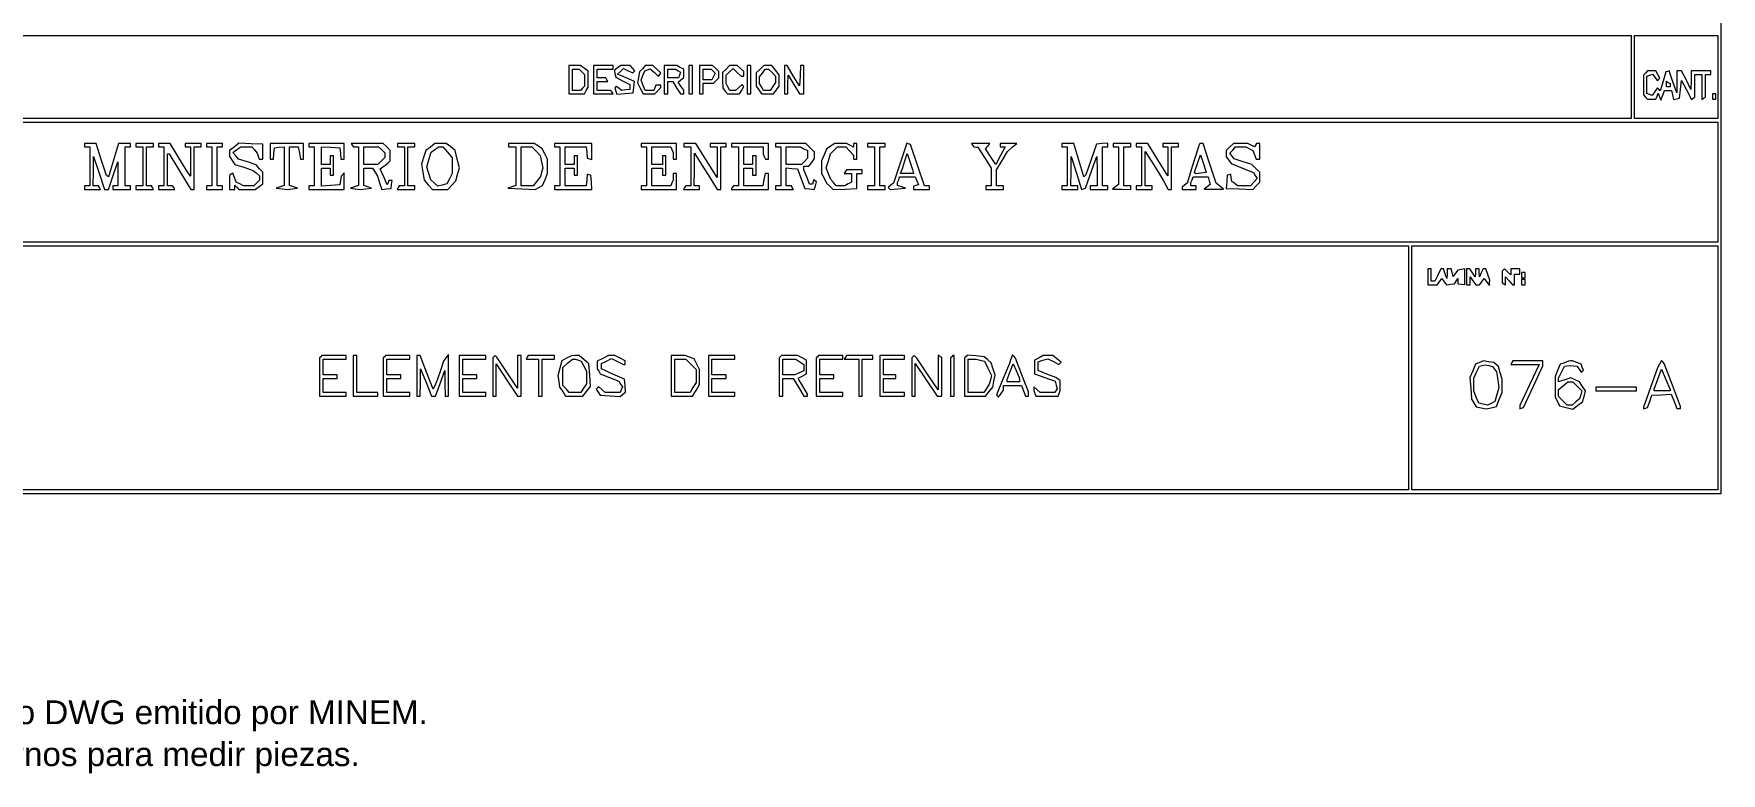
# Paper-space layout 'AN-21-DGE-076-A' of a CAD drawing. Header units: metres, sheet in millimetres. Extents: x 12 to 193, y 4 to 291.
# Drawn here: x 72.6 to 193.4, y 4.5 to 57.4 of the extents above; entities that cross this region are included whole.
import ezdxf

# ---------------------------------------------------------------- set-up
doc = ezdxf.new("R2010")
doc.units = ezdxf.units.M
doc.layers.add('DGE_CONTORNOS', color=7, linetype='Continuous', lineweight=0)
doc.layers.add('DGE_DATOS', color=7, linetype='Continuous', lineweight=0)
doc.styles.add('DGE_ARIAL', font='arial.ttf')

# ---------------------------------------------------------------- blocks, each defined once
blk = doc.blocks.new('LP_REF_DGE_MT_076_A')
at = {"layer": 'DGE_CONTORNOS'}
for points in [[(29.33, 147.32), (29.33, 24.51), (111.35, 24.51), (193.37, 24.51), (193.37, 147.32), (193.37, 270.12), (111.35, 270.12), (29.33, 270.12)], [(186.92, 54.29), (186.92, 51.32), (124.18, 51.32), (61.45, 51.32), (61.45, 54.29), (61.45, 57.27), (124.18, 57.27), (186.92, 57.27)], [(193.11, 54.29), (193.11, 51.32), (190.14, 51.32), (187.17, 51.32), (187.17, 54.29), (187.17, 57.27), (190.14, 57.27), (193.11, 57.27)], [(110.9, 54.1), (110.9, 53.09), (111.47, 53.09), (112.03, 53.09), (112.16, 53.34), (112.3, 53.58), (112.3, 54.15), (112.3, 54.72), (112.01, 54.92), (111.73, 55.12), (111.32, 55.12), (110.9, 55.12)], [(111.84, 54.66), (112.04, 54.47), (112.04, 54.06), (112.04, 53.65), (111.89, 53.5), (111.74, 53.34), (111.45, 53.34), (111.16, 53.34), (111.16, 54.1), (111.16, 54.86), (111.4, 54.86), (111.65, 54.86)], [(112.67, 54.1), (112.67, 53.09), (113.38, 53.09), (114.08, 53.09), (114, 53.22), (113.92, 53.34), (113.43, 53.34), (112.93, 53.34), (112.93, 53.66), (112.93, 53.98), (113.31, 53.98), (113.7, 53.98), (113.62, 54.1), (113.55, 54.23), (113.24, 54.23), (112.93, 54.23), (112.93, 54.55), (112.93, 54.86), (113.5, 54.86), (114.07, 54.86), (114.07, 54.99), (114.07, 55.12), (113.37, 55.12), (112.67, 55.12)], [(114.39, 54.95), (114.17, 54.78), (114.21, 54.54), (114.26, 54.29), (114.76, 54.03), (115.27, 53.77), (115.27, 53.59), (115.27, 53.41), (114.98, 53.37), (114.68, 53.33), (114.5, 53.48), (114.31, 53.63), (114.25, 53.57), (114.19, 53.51), (114.27, 53.29), (114.35, 53.08), (114.94, 53.12), (115.52, 53.16), (115.56, 53.57), (115.6, 53.98), (115, 54.24), (114.4, 54.49), (114.61, 54.7), (114.82, 54.91), (115.15, 54.75), (115.49, 54.6), (115.56, 54.67), (115.62, 54.73), (115.46, 54.92), (115.3, 55.12), (114.96, 55.12), (114.62, 55.12)], [(116.17, 54.89), (115.97, 54.66), (115.89, 54.27), (115.81, 53.89), (116.02, 53.49), (116.22, 53.09), (116.64, 53.09), (117.06, 53.09), (117.27, 53.32), (117.48, 53.55), (117.48, 53.64), (117.48, 53.72), (117.3, 53.72), (117.13, 53.72), (117.06, 53.53), (116.98, 53.34), (116.68, 53.34), (116.37, 53.34), (116.23, 53.7), (116.08, 54.06), (116.21, 54.4), (116.34, 54.74), (116.54, 54.82), (116.74, 54.89), (117.03, 54.62), (117.33, 54.34), (117.41, 54.47), (117.49, 54.59), (117.21, 54.86), (116.93, 55.12), (116.65, 55.12), (116.38, 55.12)], [(117.73, 54.1), (117.73, 53.09), (117.86, 53.09), (117.99, 53.09), (117.99, 53.53), (117.99, 53.98), (118.17, 53.98), (118.35, 53.98), (118.62, 53.53), (118.89, 53.09), (119.01, 53.09), (119.13, 53.09), (119.13, 53.22), (119.13, 53.35), (118.93, 53.65), (118.74, 53.94), (118.93, 54.1), (119.13, 54.26), (119.13, 54.56), (119.13, 54.85), (118.88, 54.98), (118.64, 55.12), (118.18, 55.12), (117.73, 55.12)], [(118.73, 54.75), (118.91, 54.64), (118.83, 54.43), (118.75, 54.23), (118.37, 54.23), (117.99, 54.23), (117.99, 54.55), (117.99, 54.86), (118.27, 54.86), (118.56, 54.86)], [(119.5, 54.1), (119.5, 53.09), (119.63, 53.09), (119.76, 53.09), (119.76, 54.1), (119.76, 55.12), (119.63, 55.12), (119.5, 55.12)], [(120.26, 54.1), (120.26, 53.09), (120.39, 53.09), (120.52, 53.09), (120.52, 53.47), (120.52, 53.85), (120.89, 53.85), (121.26, 53.85), (121.46, 54.05), (121.65, 54.25), (121.65, 54.47), (121.65, 54.7), (121.42, 54.91), (121.19, 55.12), (120.73, 55.12), (120.26, 55.12)], [(121.24, 54.72), (121.39, 54.57), (121.26, 54.34), (121.14, 54.1), (120.83, 54.1), (120.52, 54.1), (120.52, 54.48), (120.52, 54.86), (120.81, 54.86), (121.1, 54.86)], [(122.16, 54.86), (121.91, 54.61), (121.91, 54.07), (121.92, 53.53), (122.08, 53.31), (122.25, 53.09), (122.68, 53.09), (123.11, 53.09), (123.28, 53.36), (123.44, 53.62), (123.37, 53.69), (123.3, 53.77), (123.07, 53.55), (122.84, 53.34), (122.63, 53.34), (122.42, 53.34), (122.29, 53.59), (122.16, 53.83), (122.16, 54.14), (122.16, 54.44), (122.41, 54.67), (122.67, 54.9), (122.96, 54.63), (123.25, 54.36), (123.34, 54.36), (123.43, 54.36), (123.43, 54.53), (123.43, 54.7), (123.19, 54.91), (122.96, 55.12), (122.69, 55.12), (122.41, 55.12)], [(123.68, 54.1), (123.68, 53.09), (123.8, 53.09), (123.93, 53.09), (123.93, 54.1), (123.93, 55.12), (123.8, 55.12), (123.68, 55.12)], [(124.59, 54.86), (124.31, 54.6), (124.31, 54.13), (124.31, 53.65), (124.51, 53.37), (124.7, 53.09), (125.13, 53.09), (125.56, 53.09), (125.76, 53.37), (125.95, 53.65), (125.95, 54.05), (125.95, 54.45), (125.69, 54.78), (125.43, 55.12), (125.15, 55.12), (124.86, 55.12)], [(125.45, 54.61), (125.7, 54.36), (125.7, 54.13), (125.7, 53.91), (125.51, 53.63), (125.31, 53.34), (125.07, 53.34), (124.83, 53.34), (124.69, 53.59), (124.56, 53.83), (124.56, 54.07), (124.56, 54.3), (124.76, 54.58), (124.96, 54.86), (125.08, 54.86), (125.2, 54.86)], [(126.33, 54.1), (126.33, 53.09), (126.46, 53.09), (126.59, 53.09), (126.59, 53.76), (126.6, 54.42), (127, 53.76), (127.41, 53.09), (127.57, 53.09), (127.73, 53.09), (127.73, 54.1), (127.73, 55.12), (127.61, 55.12), (127.49, 55.12), (127.45, 54.39), (127.41, 53.66), (126.97, 54.39), (126.53, 55.12), (126.43, 55.12), (126.33, 55.12)], [(187.95, 54.58), (187.8, 54.43), (187.8, 53.72), (187.8, 53.02), (187.95, 52.86), (188.1, 52.71), (188.4, 52.71), (188.69, 52.71), (188.78, 52.92), (188.86, 53.14), (188.95, 52.89), (189.04, 52.65), (189.18, 53), (189.31, 53.34), (189.56, 53.34), (189.8, 53.34), (189.88, 53.02), (189.96, 52.7), (190.18, 52.74), (190.39, 52.78), (190.46, 53.41), (190.52, 54.04), (190.87, 53.37), (191.23, 52.7), (191.35, 52.78), (191.47, 52.85), (191.47, 53.67), (191.47, 54.48), (191.72, 54.48), (191.98, 54.48), (191.98, 53.59), (191.98, 52.7), (192.1, 52.78), (192.23, 52.85), (192.23, 53.67), (192.23, 54.48), (192.42, 54.48), (192.61, 54.48), (192.61, 54.61), (192.61, 54.74), (191.91, 54.74), (191.22, 54.74), (191.21, 54.07), (191.2, 53.41), (190.87, 54.07), (190.53, 54.74), (190.37, 54.74), (190.2, 54.74), (190.19, 53.95), (190.18, 53.16), (189.91, 53.95), (189.65, 54.74), (189.53, 54.7), (189.41, 54.66), (189.21, 53.99), (189, 53.32), (188.91, 53.42), (188.81, 53.52), (188.62, 53.25), (188.43, 52.98), (188.24, 53.05), (188.05, 53.12), (188.05, 53.74), (188.05, 54.36), (188.25, 54.44), (188.45, 54.51), (188.62, 54.28), (188.79, 54.04), (188.88, 54.12), (188.96, 54.21), (188.82, 54.47), (188.68, 54.74), (188.39, 54.74), (188.1, 54.74)], [(189.7, 53.72), (189.7, 53.6), (189.57, 53.6), (189.45, 53.6), (189.45, 53.8), (189.45, 53.99), (189.57, 53.91), (189.7, 53.84)], [(192.73, 52.9), (192.73, 52.71), (192.86, 52.71), (192.99, 52.71), (192.99, 52.9), (192.99, 53.09), (192.86, 53.09), (192.73, 53.09)], [(193.11, 46.77), (193.11, 42.47), (117.99, 42.47), (42.86, 42.47), (42.86, 46.77), (42.86, 51.07), (117.99, 51.07), (193.11, 51.07)], [(76.25, 49.42), (76.25, 49.3), (76.44, 49.3), (76.63, 49.3), (76.63, 47.91), (76.63, 46.52), (76.44, 46.52), (76.25, 46.52), (76.25, 46.39), (76.25, 46.26), (76.83, 46.26), (77.4, 46.26), (77.33, 46.39), (77.25, 46.52), (77.06, 46.52), (76.88, 46.52), (76.89, 47.56), (76.9, 48.6), (77.3, 47.43), (77.69, 46.26), (77.83, 46.26), (77.97, 46.26), (78.3, 47.24), (78.63, 48.22), (78.64, 47.37), (78.65, 46.52), (78.46, 46.52), (78.27, 46.52), (78.27, 46.39), (78.27, 46.26), (78.91, 46.26), (79.54, 46.26), (79.54, 46.39), (79.54, 46.52), (79.35, 46.52), (79.16, 46.52), (79.16, 47.91), (79.16, 49.3), (79.35, 49.3), (79.54, 49.3), (79.54, 49.42), (79.54, 49.55), (79.11, 49.55), (78.69, 49.55), (78.33, 48.35), (77.98, 47.16), (77.9, 47.21), (77.82, 47.26), (77.45, 48.4), (77.09, 49.55), (76.67, 49.55), (76.25, 49.55)], [(79.92, 49.42), (79.92, 49.3), (80.17, 49.3), (80.42, 49.3), (80.42, 47.91), (80.42, 46.52), (80.17, 46.52), (79.92, 46.52), (79.92, 46.39), (79.92, 46.26), (80.56, 46.26), (81.2, 46.26), (81.12, 46.39), (81.04, 46.52), (80.86, 46.52), (80.68, 46.52), (80.68, 47.91), (80.68, 49.3), (80.93, 49.3), (81.18, 49.3), (81.18, 49.42), (81.18, 49.55), (80.55, 49.55), (79.92, 49.55)], [(81.56, 49.42), (81.56, 49.3), (81.75, 49.3), (81.94, 49.3), (81.94, 47.91), (81.94, 46.52), (81.75, 46.52), (81.56, 46.52), (81.56, 46.39), (81.56, 46.26), (82.14, 46.26), (82.72, 46.26), (82.64, 46.39), (82.56, 46.52), (82.38, 46.52), (82.19, 46.52), (82.19, 47.65), (82.19, 48.79), (82.25, 48.79), (82.3, 48.79), (83.08, 47.53), (83.86, 46.26), (83.98, 46.26), (84.09, 46.26), (84.09, 47.78), (84.09, 49.3), (84.34, 49.3), (84.6, 49.3), (84.6, 49.42), (84.6, 49.55), (84.03, 49.55), (83.46, 49.55), (83.46, 49.42), (83.46, 49.3), (83.65, 49.3), (83.84, 49.3), (83.84, 48.25), (83.84, 47.21), (83.58, 47.59), (83.33, 47.97), (82.86, 48.76), (82.39, 49.55), (81.98, 49.55), (81.56, 49.55)], [(84.98, 49.42), (84.98, 49.3), (85.17, 49.3), (85.36, 49.3), (85.36, 47.91), (85.36, 46.52), (85.17, 46.52), (84.98, 46.52), (84.98, 46.39), (84.98, 46.26), (85.55, 46.26), (86.12, 46.26), (86.12, 46.39), (86.12, 46.52), (85.93, 46.52), (85.74, 46.52), (85.74, 47.91), (85.74, 49.3), (85.93, 49.3), (86.12, 49.3), (86.12, 49.42), (86.12, 49.55), (85.55, 49.55), (84.98, 49.55)], [(86.96, 49.29), (86.62, 49.03), (86.62, 48.81), (86.62, 48.6), (86.81, 48.32), (87, 48.05), (87.66, 47.84), (88.33, 47.62), (88.55, 47.43), (88.77, 47.23), (88.77, 47.07), (88.77, 46.91), (88.57, 46.71), (88.37, 46.52), (87.99, 46.52), (87.62, 46.52), (87.37, 46.65), (87.11, 46.78), (86.99, 47.1), (86.87, 47.42), (86.75, 47.34), (86.62, 47.26), (86.62, 46.76), (86.62, 46.26), (86.81, 46.26), (87, 46.26), (87, 46.41), (87, 46.57), (87.15, 46.41), (87.3, 46.26), (87.88, 46.26), (88.46, 46.26), (88.74, 46.46), (89.02, 46.66), (89.02, 47.07), (89.02, 47.48), (88.78, 47.74), (88.53, 48.01), (87.91, 48.22), (87.28, 48.42), (87.07, 48.66), (86.86, 48.89), (87.15, 49.1), (87.44, 49.3), (87.83, 49.3), (88.23, 49.3), (88.42, 49.08), (88.61, 48.86), (88.68, 48.63), (88.76, 48.41), (88.89, 48.41), (89.02, 48.41), (89.02, 48.95), (89.02, 49.49), (88.16, 49.52), (87.3, 49.56)], [(89.53, 48.98), (89.53, 48.41), (89.65, 48.41), (89.77, 48.41), (89.81, 48.82), (89.85, 49.23), (90.19, 49.27), (90.54, 49.31), (90.54, 47.93), (90.54, 46.54), (90.26, 46.45), (89.97, 46.35), (90.39, 46.3), (90.8, 46.25), (91.14, 46.3), (91.49, 46.35), (91.21, 46.45), (90.92, 46.54), (90.92, 47.92), (90.92, 49.3), (91.23, 49.3), (91.54, 49.3), (91.63, 48.86), (91.71, 48.41), (91.82, 48.41), (91.93, 48.41), (91.93, 48.98), (91.93, 49.55), (90.73, 49.55), (89.53, 49.55)], [(92.31, 49.42), (92.31, 49.3), (92.5, 49.3), (92.69, 49.3), (92.69, 47.91), (92.69, 46.52), (92.5, 46.52), (92.31, 46.52), (92.31, 46.39), (92.31, 46.26), (93.58, 46.26), (94.84, 46.26), (94.84, 46.86), (94.84, 47.45), (94.73, 47.33), (94.61, 47.21), (94.57, 46.89), (94.53, 46.58), (93.86, 46.54), (93.2, 46.5), (93.2, 47.14), (93.2, 47.78), (93.51, 47.78), (93.83, 47.78), (93.83, 47.53), (93.83, 47.27), (93.96, 47.27), (94.08, 47.27), (94.08, 47.97), (94.08, 48.67), (93.96, 48.67), (93.83, 48.67), (93.83, 48.35), (93.83, 48.03), (93.51, 48.03), (93.2, 48.03), (93.2, 48.67), (93.2, 49.31), (93.86, 49.27), (94.53, 49.23), (94.57, 48.82), (94.6, 48.41), (94.72, 48.41), (94.84, 48.41), (94.84, 48.98), (94.84, 49.55), (93.58, 49.55), (92.31, 49.55)], [(95.41, 49.42), (95.49, 49.3), (95.67, 49.3), (95.85, 49.3), (95.85, 47.92), (95.85, 46.54), (95.57, 46.45), (95.28, 46.35), (95.63, 46.3), (95.98, 46.25), (96.39, 46.3), (96.8, 46.35), (96.52, 46.45), (96.23, 46.54), (96.23, 47.16), (96.23, 47.78), (96.55, 47.78), (96.86, 47.78), (97.04, 47.5), (97.22, 47.21), (97.37, 46.73), (97.52, 46.25), (97.86, 46.29), (98.19, 46.33), (98.23, 46.61), (98.27, 46.89), (98.15, 46.89), (98.02, 46.89), (97.97, 46.74), (97.92, 46.58), (97.66, 47.15), (97.4, 47.72), (97.61, 47.87), (97.81, 48.02), (97.97, 48.16), (98.13, 48.3), (98.13, 48.67), (98.13, 49.04), (97.88, 49.3), (97.62, 49.55), (96.48, 49.55), (95.33, 49.55)], [(98.64, 49.42), (98.64, 49.3), (98.89, 49.3), (99.14, 49.3), (99.14, 47.91), (99.14, 46.52), (98.96, 46.52), (98.78, 46.52), (98.7, 46.39), (98.62, 46.26), (99.26, 46.26), (99.9, 46.26), (99.9, 46.39), (99.9, 46.52), (99.65, 46.52), (99.4, 46.52), (99.4, 47.91), (99.4, 49.3), (99.65, 49.3), (99.9, 49.3), (99.9, 49.42), (99.9, 49.55), (99.27, 49.55), (98.64, 49.55)], [(101, 49.29), (100.67, 49.03), (100.52, 48.54), (100.37, 48.06), (100.46, 47.49), (100.55, 46.92), (100.85, 46.59), (101.15, 46.26), (101.71, 46.26), (102.26, 46.26), (102.54, 46.56), (102.82, 46.86), (102.95, 47.33), (103.08, 47.81), (102.93, 48.43), (102.78, 49.05), (102.46, 49.3), (102.14, 49.55), (101.73, 49.55), (101.33, 49.55)], [(106.6, 49.42), (106.6, 49.3), (106.86, 49.3), (107.11, 49.3), (107.11, 47.92), (107.11, 46.54), (106.83, 46.44), (106.54, 46.34), (107.52, 46.3), (108.5, 46.25), (108.76, 46.39), (109.03, 46.54), (109.21, 46.96), (109.39, 47.39), (109.39, 47.91), (109.39, 48.43), (109.2, 48.79), (109.01, 49.16), (108.73, 49.35), (108.44, 49.55), (107.52, 49.55), (106.6, 49.55)], [(109.89, 49.42), (109.89, 49.3), (110.08, 49.3), (110.27, 49.3), (110.27, 47.91), (110.27, 46.52), (110.08, 46.52), (109.89, 46.52), (109.89, 46.39), (109.89, 46.26), (111.23, 46.26), (112.56, 46.26), (112.52, 46.77), (112.49, 47.28), (112.36, 47.31), (112.23, 47.34), (112.19, 46.93), (112.15, 46.52), (111.4, 46.52), (110.65, 46.52), (110.65, 47.15), (110.65, 47.78), (110.97, 47.78), (111.28, 47.78), (111.28, 47.53), (111.28, 47.27), (111.41, 47.27), (111.54, 47.27), (111.54, 47.97), (111.54, 48.67), (111.41, 48.67), (111.28, 48.67), (111.28, 48.35), (111.28, 48.03), (110.97, 48.03), (110.65, 48.03), (110.65, 48.67), (110.65, 49.3), (111.4, 49.3), (112.15, 49.3), (112.19, 48.9), (112.23, 48.5), (112.39, 48.44), (112.55, 48.39), (112.55, 48.97), (112.55, 49.55), (111.22, 49.55), (109.89, 49.55)], [(116.09, 49.42), (116.09, 49.3), (116.28, 49.3), (116.47, 49.3), (116.47, 47.91), (116.47, 46.52), (116.28, 46.52), (116.09, 46.52), (116.09, 46.39), (116.09, 46.26), (117.35, 46.26), (118.62, 46.26), (118.62, 46.83), (118.62, 47.4), (118.49, 47.4), (118.37, 47.4), (118.37, 47.16), (118.37, 46.92), (118.29, 46.72), (118.21, 46.52), (117.53, 46.52), (116.85, 46.52), (116.85, 47.15), (116.85, 47.78), (117.23, 47.78), (117.61, 47.78), (117.61, 47.53), (117.61, 47.27), (117.73, 47.27), (117.86, 47.27), (117.86, 47.97), (117.86, 48.67), (117.73, 48.67), (117.61, 48.67), (117.61, 48.35), (117.61, 48.03), (117.23, 48.03), (116.85, 48.03), (116.85, 48.67), (116.85, 49.3), (117.53, 49.3), (118.21, 49.3), (118.29, 49.1), (118.37, 48.9), (118.37, 48.66), (118.37, 48.41), (118.49, 48.41), (118.62, 48.41), (118.62, 48.98), (118.62, 49.55), (117.35, 49.55), (116.09, 49.55)], [(119.13, 49.42), (119.13, 49.3), (119.38, 49.3), (119.63, 49.3), (119.63, 47.91), (119.63, 46.52), (119.45, 46.52), (119.27, 46.52), (119.19, 46.39), (119.11, 46.26), (119.69, 46.26), (120.26, 46.26), (120.26, 46.39), (120.26, 46.52), (120.07, 46.52), (119.88, 46.52), (119.89, 47.69), (119.89, 48.86), (120.17, 48.41), (120.44, 47.97), (120.99, 47.12), (121.53, 46.26), (121.65, 46.26), (121.78, 46.26), (121.78, 47.78), (121.78, 49.3), (121.97, 49.3), (122.16, 49.3), (122.16, 49.42), (122.16, 49.55), (121.59, 49.55), (121.02, 49.55), (121.02, 49.42), (121.02, 49.3), (121.28, 49.3), (121.53, 49.3), (121.53, 48.2), (121.53, 47.1), (120.76, 48.32), (119.99, 49.55), (119.56, 49.55), (119.13, 49.55)], [(122.54, 49.42), (122.54, 49.3), (122.79, 49.3), (123.05, 49.3), (123.05, 47.91), (123.05, 46.52), (122.86, 46.52), (122.68, 46.52), (122.6, 46.39), (122.53, 46.26), (123.86, 46.26), (125.2, 46.26), (125.2, 46.83), (125.2, 47.4), (125.08, 47.4), (124.95, 47.4), (124.87, 46.96), (124.79, 46.52), (124.11, 46.52), (123.43, 46.52), (123.43, 47.15), (123.43, 47.78), (123.74, 47.78), (124.06, 47.78), (124.06, 47.53), (124.06, 47.27), (124.18, 47.27), (124.31, 47.27), (124.31, 47.97), (124.31, 48.67), (124.18, 48.67), (124.06, 48.67), (124.06, 48.35), (124.06, 48.03), (123.74, 48.03), (123.43, 48.03), (123.43, 48.67), (123.43, 49.3), (124.12, 49.3), (124.82, 49.3), (124.82, 49.06), (124.82, 48.81), (124.89, 48.61), (124.97, 48.41), (125.08, 48.41), (125.2, 48.41), (125.2, 48.98), (125.2, 49.55), (123.87, 49.55), (122.54, 49.55)], [(125.7, 49.42), (125.7, 49.3), (125.89, 49.3), (126.08, 49.3), (126.08, 47.91), (126.08, 46.52), (125.89, 46.52), (125.7, 46.52), (125.7, 46.39), (125.7, 46.26), (126.34, 46.26), (126.98, 46.26), (126.9, 46.39), (126.83, 46.52), (126.64, 46.52), (126.46, 46.52), (126.46, 47.16), (126.46, 47.8), (126.87, 47.76), (127.27, 47.72), (127.54, 47.02), (127.8, 46.33), (128.13, 46.29), (128.46, 46.25), (128.55, 46.52), (128.63, 46.79), (128.54, 46.87), (128.45, 46.96), (128.39, 46.8), (128.34, 46.64), (128.23, 46.64), (128.13, 46.64), (127.93, 47.15), (127.73, 47.66), (127.73, 47.78), (127.73, 47.91), (127.91, 47.91), (128.09, 47.91), (128.29, 48.19), (128.48, 48.47), (128.48, 48.7), (128.48, 48.93), (128.17, 49.24), (127.86, 49.55), (126.78, 49.55), (125.7, 49.55)], [(129.64, 49.34), (129.34, 49.14), (129.17, 48.72), (128.99, 48.29), (128.99, 47.84), (128.99, 47.39), (129.17, 47.05), (129.34, 46.7), (129.59, 46.48), (129.83, 46.26), (130.68, 46.28), (131.52, 46.31), (131.52, 46.85), (131.52, 47.4), (131.71, 47.4), (131.9, 47.4), (131.9, 47.53), (131.9, 47.65), (131.34, 47.65), (130.78, 47.65), (130.7, 47.53), (130.62, 47.4), (130.88, 47.4), (131.14, 47.4), (131.14, 47.09), (131.14, 46.78), (130.9, 46.65), (130.65, 46.52), (130.35, 46.52), (130.04, 46.52), (129.85, 46.74), (129.66, 46.96), (129.5, 47.38), (129.33, 47.79), (129.49, 48.3), (129.64, 48.81), (129.88, 49.05), (130.13, 49.3), (130.42, 49.3), (130.72, 49.3), (130.99, 49.01), (131.27, 48.71), (131.27, 48.56), (131.27, 48.41), (131.39, 48.41), (131.52, 48.41), (131.52, 48.98), (131.52, 49.55), (131.39, 49.55), (131.27, 49.55), (131.27, 49.42), (131.27, 49.29), (131.02, 49.42), (130.78, 49.55), (130.35, 49.55), (129.93, 49.55)], [(132.28, 49.42), (132.28, 49.3), (132.53, 49.3), (132.78, 49.3), (132.78, 47.91), (132.78, 46.52), (132.53, 46.52), (132.28, 46.52), (132.28, 46.39), (132.28, 46.26), (132.91, 46.26), (133.54, 46.26), (133.54, 46.39), (133.54, 46.52), (133.35, 46.52), (133.16, 46.52), (133.16, 47.91), (133.16, 49.3), (133.35, 49.3), (133.54, 49.3), (133.54, 49.42), (133.54, 49.55), (132.91, 49.55), (132.28, 49.55)], [(134.62, 48.13), (134.15, 46.71), (133.95, 46.55), (133.75, 46.39), (133.82, 46.32), (133.9, 46.25), (134.45, 46.3), (135, 46.35), (134.71, 46.45), (134.43, 46.54), (134.43, 46.65), (134.43, 46.75), (134.51, 46.95), (134.58, 47.15), (135.14, 47.15), (135.7, 47.15), (135.81, 46.86), (135.92, 46.58), (135.74, 46.54), (135.57, 46.5), (135.57, 46.38), (135.57, 46.26), (136.14, 46.26), (136.71, 46.26), (136.71, 46.39), (136.71, 46.52), (136.53, 46.52), (136.35, 46.52), (135.85, 47.99), (135.36, 49.47), (135.22, 49.52), (135.09, 49.56)], [(139.8, 49.42), (139.88, 49.3), (140.03, 49.29), (140.18, 49.29), (140.66, 48.53), (141.13, 47.77), (141.13, 47.14), (141.13, 46.52), (140.94, 46.52), (140.75, 46.52), (140.75, 46.39), (140.75, 46.26), (141.38, 46.26), (142.02, 46.26), (142.02, 46.39), (142.02, 46.52), (141.76, 46.52), (141.51, 46.52), (141.51, 47.08), (141.51, 47.65), (141.91, 48.32), (142.3, 48.98), (142.64, 49.27), (142.97, 49.55), (142.37, 49.55), (141.76, 49.55), (141.76, 49.42), (141.76, 49.3), (141.95, 49.3), (142.14, 49.3), (141.8, 48.68), (141.45, 48.05), (141.09, 48.61), (140.72, 49.17), (140.88, 49.36), (141.04, 49.55), (140.38, 49.55), (139.73, 49.55)], [(146.19, 49.42), (146.19, 49.3), (146.38, 49.3), (146.57, 49.3), (146.57, 47.91), (146.57, 46.52), (146.38, 46.52), (146.19, 46.52), (146.19, 46.39), (146.19, 46.26), (146.76, 46.26), (147.33, 46.26), (147.33, 46.39), (147.33, 46.52), (147.08, 46.52), (146.82, 46.52), (146.84, 47.56), (146.85, 48.6), (147.23, 47.43), (147.6, 46.25), (147.74, 46.29), (147.88, 46.34), (148.16, 47.16), (148.44, 47.97), (148.57, 48.29), (148.7, 48.6), (148.71, 47.56), (148.72, 46.52), (148.47, 46.52), (148.21, 46.52), (148.21, 46.39), (148.21, 46.26), (148.85, 46.26), (149.48, 46.26), (149.48, 46.39), (149.48, 46.52), (149.29, 46.52), (149.1, 46.52), (149.1, 47.91), (149.1, 49.3), (149.29, 49.3), (149.48, 49.3), (149.48, 49.43), (149.48, 49.57), (149.07, 49.53), (148.66, 49.49), (148.28, 48.39), (147.9, 47.29), (147.82, 47.22), (147.75, 47.15), (147.4, 48.35), (147.04, 49.55), (146.62, 49.55), (146.19, 49.55)], [(149.86, 49.42), (149.86, 49.3), (150.05, 49.3), (150.24, 49.3), (150.24, 47.95), (150.24, 46.61), (150.02, 46.44), (149.8, 46.27), (150.46, 46.27), (151.12, 46.26), (151.12, 46.39), (151.12, 46.52), (150.87, 46.52), (150.62, 46.52), (150.62, 47.91), (150.62, 49.3), (150.87, 49.3), (151.12, 49.3), (151.12, 49.42), (151.12, 49.55), (150.49, 49.55), (149.86, 49.55)], [(151.5, 49.42), (151.5, 49.3), (151.69, 49.3), (151.88, 49.3), (151.88, 47.91), (151.88, 46.52), (151.69, 46.52), (151.5, 46.52), (151.5, 46.39), (151.5, 46.26), (152.07, 46.26), (152.64, 46.26), (152.64, 46.39), (152.64, 46.52), (152.39, 46.52), (152.14, 46.52), (152.14, 47.75), (152.14, 48.98), (152.62, 48.22), (153.1, 47.46), (153.45, 46.86), (153.8, 46.26), (153.92, 46.26), (154.03, 46.26), (154.03, 47.78), (154.03, 49.3), (154.29, 49.3), (154.54, 49.3), (154.54, 49.42), (154.54, 49.55), (153.97, 49.55), (153.4, 49.55), (153.4, 49.42), (153.4, 49.3), (153.59, 49.3), (153.78, 49.3), (153.78, 48.26), (153.78, 47.22), (153.05, 48.38), (152.33, 49.55), (151.92, 49.55), (151.5, 49.55)], [(155.99, 49.39), (155.94, 49.23), (155.54, 47.97), (155.15, 46.71), (154.97, 46.56), (154.79, 46.42), (154.79, 46.34), (154.79, 46.26), (155.3, 46.26), (155.8, 46.26), (155.8, 46.39), (155.8, 46.52), (155.61, 46.52), (155.42, 46.52), (155.42, 46.63), (155.42, 46.75), (155.5, 46.95), (155.58, 47.15), (156.12, 47.15), (156.66, 47.15), (156.73, 46.87), (156.8, 46.6), (156.59, 46.43), (156.37, 46.27), (157.07, 46.27), (157.76, 46.27), (157.49, 46.49), (157.22, 46.71), (156.76, 48.13), (156.29, 49.55), (156.17, 49.55), (156.05, 49.55)], [(158.21, 49.3), (157.95, 49.04), (157.95, 48.82), (157.95, 48.59), (158.13, 48.34), (158.31, 48.1), (159.1, 47.78), (159.89, 47.46), (160.02, 47.25), (160.16, 47.04), (159.92, 46.78), (159.68, 46.52), (159.22, 46.52), (158.76, 46.52), (158.56, 46.67), (158.35, 46.83), (158.31, 47.08), (158.27, 47.34), (158.14, 47.31), (158.02, 47.28), (157.98, 46.8), (157.94, 46.33), (158.89, 46.29), (159.84, 46.25), (160.1, 46.51), (160.36, 46.77), (160.36, 47.13), (160.36, 47.48), (160.06, 47.76), (159.77, 48.03), (159.15, 48.24), (158.52, 48.44), (158.37, 48.64), (158.21, 48.84), (158.42, 49.07), (158.62, 49.3), (158.99, 49.3), (159.36, 49.3), (159.61, 49.16), (159.86, 49.03), (159.98, 48.72), (160.1, 48.41), (160.23, 48.41), (160.36, 48.41), (160.36, 48.98), (160.36, 49.55), (160.24, 49.55), (160.12, 49.55), (160.04, 49.42), (159.96, 49.3), (159.72, 49.42), (159.49, 49.55), (158.97, 49.55), (158.46, 49.55)], [(97.52, 49.09), (97.75, 48.88), (97.75, 48.71), (97.75, 48.54), (97.5, 48.29), (97.24, 48.03), (96.74, 48.03), (96.23, 48.03), (96.23, 48.67), (96.23, 49.3), (96.76, 49.3), (97.29, 49.3)], [(102.23, 48.91), (102.56, 48.52), (102.56, 47.95), (102.56, 47.39), (102.36, 47.02), (102.17, 46.65), (101.85, 46.57), (101.53, 46.49), (101.29, 46.71), (101.04, 46.94), (100.9, 47.39), (100.76, 47.85), (100.9, 48.38), (101.05, 48.91), (101.32, 49.1), (101.6, 49.3), (101.75, 49.3), (101.9, 49.3)], [(108.56, 49), (108.86, 48.69), (108.95, 48.24), (109.04, 47.78), (108.96, 47.49), (108.89, 47.19), (108.62, 46.85), (108.36, 46.52), (107.92, 46.52), (107.49, 46.52), (107.49, 47.91), (107.49, 49.3), (107.87, 49.3), (108.26, 49.3)], [(127.73, 49.17), (127.98, 49.04), (127.98, 48.77), (127.98, 48.5), (127.77, 48.26), (127.56, 48.03), (127.01, 48.03), (126.46, 48.03), (126.46, 48.67), (126.46, 49.3), (126.98, 49.3), (127.49, 49.3)], [(135.49, 47.69), (135.58, 47.4), (135.12, 47.4), (134.65, 47.4), (134.72, 47.58), (134.79, 47.75), (134.95, 48.29), (135.11, 48.82), (135.26, 48.4), (135.4, 47.97)], [(156.15, 47.42), (155.78, 47.38), (155.73, 47.43), (155.68, 47.48), (155.89, 48.1), (156.1, 48.72), (156.31, 48.09), (156.52, 47.46)], [(170.98, 33.49), (170.98, 24.76), (120.2, 24.76), (69.42, 24.76), (69.42, 33.49), (69.42, 42.22), (120.2, 42.22), (170.98, 42.22)], [(193.11, 33.49), (193.11, 24.76), (182.17, 24.76), (171.23, 24.76), (171.23, 33.49), (171.23, 42.22), (182.17, 42.22), (193.11, 42.22)], [(172.37, 40), (172.37, 39.43), (172.71, 39.43), (173.04, 39.43), (173.2, 39.65), (173.37, 39.88), (173.53, 39.65), (173.7, 39.43), (174, 39.47), (174.29, 39.51), (174.4, 39.7), (174.52, 39.88), (174.52, 39.68), (174.52, 39.49), (174.77, 39.47), (175.03, 39.45), (175.03, 40.01), (175.03, 40.57), (174.77, 40.53), (174.52, 40.49), (174.35, 40.26), (174.18, 40.03), (174.11, 40.3), (174.04, 40.57), (173.9, 40.57), (173.76, 40.57), (173.75, 40.22), (173.74, 39.88), (173.62, 40.22), (173.49, 40.57), (173.4, 40.57), (173.3, 40.57), (173.09, 40.13), (172.88, 39.69), (172.75, 39.69), (172.62, 39.69), (172.62, 40.13), (172.62, 40.57), (172.5, 40.57), (172.37, 40.57)], [(175.15, 40), (175.15, 39.43), (175.28, 39.43), (175.41, 39.43), (175.41, 39.71), (175.41, 39.99), (175.6, 39.71), (175.8, 39.43), (175.94, 39.43), (176.07, 39.43), (176.24, 39.65), (176.4, 39.88), (176.6, 39.62), (176.79, 39.37), (176.79, 39.57), (176.8, 39.77), (176.66, 40.17), (176.52, 40.57), (176.43, 40.57), (176.33, 40.57), (176.19, 40.29), (176.06, 40), (176.05, 40.29), (176.04, 40.57), (175.91, 40.57), (175.79, 40.57), (175.78, 40.29), (175.77, 40), (175.57, 40.29), (175.38, 40.57), (175.26, 40.57), (175.15, 40.57)], [(177.77, 40.49), (177.68, 40.4), (177.68, 39.99), (177.68, 39.57), (177.81, 39.5), (177.94, 39.42), (177.94, 39.71), (177.94, 40), (178.18, 39.72), (178.42, 39.43), (178.49, 39.43), (178.57, 39.43), (178.57, 39.81), (178.57, 40.19), (178.76, 40.19), (178.95, 40.19), (178.95, 40.38), (178.95, 40.57), (178.63, 40.57), (178.32, 40.57), (178.32, 40.36), (178.32, 40.15), (178.08, 40.36), (177.85, 40.57)], [(179.07, 40.13), (179.07, 39.94), (179.2, 39.94), (179.33, 39.94), (179.33, 40.13), (179.33, 40.32), (179.2, 40.32), (179.07, 40.32)], [(179.07, 39.62), (179.07, 39.43), (179.2, 39.43), (179.33, 39.43), (179.33, 39.62), (179.33, 39.81), (179.2, 39.81), (179.07, 39.81)], [(93.16, 34.29), (93.07, 34.21), (93.07, 32.83), (93.07, 31.46), (94.02, 31.46), (94.97, 31.46), (94.97, 31.59), (94.97, 31.72), (94.15, 31.72), (93.32, 31.72), (93.32, 32.22), (93.32, 32.73), (93.83, 32.73), (94.34, 32.73), (94.34, 32.86), (94.34, 32.98), (93.83, 32.98), (93.32, 32.98), (93.32, 33.55), (93.32, 34.12), (94.15, 34.12), (94.97, 34.12), (94.97, 34.25), (94.97, 34.37), (94.1, 34.37), (93.24, 34.37)], [(95.47, 32.92), (95.47, 31.46), (96.36, 31.46), (97.24, 31.46), (97.24, 31.59), (97.24, 31.72), (96.49, 31.72), (95.73, 31.72), (95.73, 33.05), (95.73, 34.37), (95.6, 34.37), (95.47, 34.37)], [(97.71, 34.29), (97.62, 34.21), (97.62, 32.83), (97.62, 31.46), (98.57, 31.46), (99.52, 31.46), (99.52, 31.59), (99.52, 31.72), (98.7, 31.72), (97.88, 31.72), (97.88, 32.22), (97.88, 32.73), (98.38, 32.73), (98.89, 32.73), (98.89, 32.86), (98.89, 32.98), (98.38, 32.98), (97.88, 32.98), (97.88, 33.55), (97.88, 34.12), (98.7, 34.12), (99.52, 34.12), (99.52, 34.25), (99.52, 34.37), (98.66, 34.37), (97.79, 34.37)], [(100.03, 32.92), (100.03, 31.46), (100.15, 31.46), (100.28, 31.46), (100.29, 32.45), (100.3, 33.43), (100.69, 32.45), (101.08, 31.46), (101.22, 31.46), (101.36, 31.46), (101.7, 32.38), (102.03, 33.3), (102.04, 32.38), (102.05, 31.46), (102.18, 31.46), (102.3, 31.46), (102.3, 32.95), (102.3, 34.44), (102.11, 34.2), (101.93, 33.96), (101.72, 33.31), (101.51, 32.67), (101.36, 32.32), (101.21, 31.96), (100.73, 33.17), (100.26, 34.37), (100.14, 34.37), (100.03, 34.37)], [(103.06, 32.92), (103.06, 31.46), (104.01, 31.46), (104.96, 31.46), (104.96, 31.59), (104.96, 31.72), (104.14, 31.72), (103.32, 31.72), (103.32, 32.22), (103.32, 32.73), (103.82, 32.73), (104.33, 32.73), (104.33, 32.86), (104.33, 32.98), (103.82, 32.98), (103.32, 32.98), (103.32, 33.55), (103.32, 34.12), (104.14, 34.12), (104.96, 34.12), (104.96, 34.25), (104.96, 34.37), (104.01, 34.37), (103.06, 34.37)], [(105.55, 34.29), (105.47, 34.21), (105.47, 32.83), (105.47, 31.46), (105.59, 31.46), (105.72, 31.46), (105.72, 32.62), (105.72, 33.77), (106.48, 32.62), (107.23, 31.46), (107.36, 31.46), (107.49, 31.46), (107.49, 32.92), (107.49, 34.37), (107.36, 34.37), (107.24, 34.37), (107.24, 33.2), (107.24, 32.04), (106.52, 33.11), (105.81, 34.18), (105.73, 34.28), (105.64, 34.38)], [(107.93, 34.25), (107.85, 34.12), (108.3, 34.12), (108.75, 34.12), (108.75, 32.79), (108.75, 31.46), (108.88, 31.46), (109.01, 31.46), (109.01, 32.79), (109.01, 34.12), (109.45, 34.12), (109.89, 34.12), (109.89, 34.25), (109.89, 34.37), (108.95, 34.37), (108.01, 34.37)], [(110.75, 34.18), (110.41, 33.99), (110.26, 33.46), (110.12, 32.93), (110.19, 32.52), (110.25, 32.12), (110.47, 31.79), (110.68, 31.46), (111.29, 31.46), (111.9, 31.46), (112.17, 31.81), (112.45, 32.16), (112.4, 32.97), (112.34, 33.78), (112, 34.07), (111.65, 34.37), (111.37, 34.37), (111.09, 34.36)], [(111.59, 34.04), (111.8, 33.96), (111.98, 33.61), (112.17, 33.25), (112.17, 32.79), (112.17, 32.34), (111.96, 32.03), (111.76, 31.72), (111.35, 31.72), (110.94, 31.72), (110.71, 31.98), (110.48, 32.23), (110.48, 32.88), (110.48, 33.52), (110.82, 33.82), (111.17, 34.12), (111.28, 34.12), (111.39, 34.12)], [(113.34, 34.17), (112.93, 33.96), (112.93, 33.69), (112.93, 33.43), (113.05, 33.25), (113.16, 33.07), (113.82, 32.8), (114.49, 32.53), (114.61, 32.33), (114.74, 32.13), (114.66, 31.92), (114.58, 31.72), (114.05, 31.72), (113.52, 31.72), (113.28, 31.93), (113.05, 32.14), (112.96, 32.05), (112.87, 31.96), (113.01, 31.74), (113.14, 31.53), (113.87, 31.49), (114.59, 31.45), (114.78, 31.61), (114.96, 31.76), (114.93, 32.21), (114.89, 32.67), (114.38, 32.89), (113.88, 33.11), (113.56, 33.27), (113.24, 33.43), (113.24, 33.62), (113.24, 33.8), (113.61, 33.98), (113.97, 34.15), (114.4, 33.95), (114.83, 33.74), (114.89, 33.74), (114.95, 33.74), (114.95, 33.86), (114.95, 33.99), (114.58, 34.18), (114.21, 34.37), (113.98, 34.37), (113.75, 34.37)], [(118.24, 32.92), (118.24, 31.46), (119, 31.46), (119.76, 31.46), (120.01, 31.88), (120.26, 32.29), (120.26, 32.83), (120.26, 33.37), (120.07, 33.75), (119.87, 34.13), (119.55, 34.25), (119.24, 34.37), (118.74, 34.37), (118.24, 34.37)], [(119.64, 33.75), (120.01, 33.38), (120.01, 32.92), (120.01, 32.45), (119.79, 32.09), (119.58, 31.72), (119.03, 31.72), (118.49, 31.72), (118.49, 32.92), (118.49, 34.12), (118.88, 34.12), (119.27, 34.12)], [(120.9, 32.92), (120.9, 31.46), (121.84, 31.46), (122.79, 31.46), (122.79, 31.59), (122.79, 31.72), (121.97, 31.72), (121.15, 31.72), (121.15, 32.22), (121.15, 32.73), (121.65, 32.73), (122.16, 32.73), (122.16, 32.86), (122.16, 32.98), (121.65, 32.98), (121.15, 32.98), (121.15, 33.55), (121.15, 34.12), (121.97, 34.12), (122.79, 34.12), (122.79, 34.25), (122.79, 34.37), (121.84, 34.37), (120.9, 34.37)], [(126.04, 34.29), (125.95, 34.21), (125.95, 32.83), (125.95, 31.46), (126.08, 31.46), (126.21, 31.46), (126.21, 32.1), (126.21, 32.73), (126.58, 32.73), (126.95, 32.73), (127.33, 32.1), (127.72, 31.46), (127.85, 31.46), (127.98, 31.46), (127.98, 31.54), (127.98, 31.61), (127.65, 32.18), (127.32, 32.74), (127.36, 32.77), (127.41, 32.79), (127.66, 32.93), (127.92, 33.07), (127.92, 33.56), (127.92, 34.05), (127.6, 34.21), (127.28, 34.37), (126.7, 34.37), (126.12, 34.37)], [(127.44, 33.92), (127.73, 33.73), (127.73, 33.5), (127.73, 33.28), (127.4, 33.13), (127.08, 32.98), (126.64, 32.98), (126.21, 32.98), (126.21, 33.55), (126.21, 34.12), (126.69, 34.12), (127.16, 34.12)], [(128.7, 34.29), (128.61, 34.21), (128.61, 32.83), (128.61, 31.46), (129.56, 31.46), (130.51, 31.46), (130.51, 31.59), (130.51, 31.72), (129.69, 31.72), (128.86, 31.72), (128.86, 32.22), (128.86, 32.73), (129.37, 32.73), (129.88, 32.73), (129.88, 32.86), (129.88, 32.98), (129.37, 32.98), (128.86, 32.98), (128.86, 33.55), (128.86, 34.12), (129.69, 34.12), (130.51, 34.12), (130.51, 34.25), (130.51, 34.37), (129.64, 34.37), (128.78, 34.37)], [(130.7, 34.25), (130.62, 34.12), (131.13, 34.12), (131.65, 34.12), (131.65, 32.79), (131.65, 31.46), (131.77, 31.46), (131.9, 31.46), (131.9, 32.79), (131.9, 34.12), (132.28, 34.12), (132.66, 34.12), (132.66, 34.25), (132.66, 34.37), (131.72, 34.37), (130.78, 34.37)], [(133.16, 32.92), (133.16, 31.46), (134.05, 31.46), (134.93, 31.46), (134.93, 31.59), (134.93, 31.72), (134.18, 31.72), (133.42, 31.72), (133.42, 32.22), (133.42, 32.73), (133.86, 32.73), (134.3, 32.73), (134.3, 32.86), (134.3, 32.98), (133.86, 32.98), (133.42, 32.98), (133.42, 33.55), (133.42, 34.12), (134.18, 34.12), (134.93, 34.12), (134.93, 34.25), (134.93, 34.37), (134.05, 34.37), (133.16, 34.37)], [(135.53, 34.29), (135.44, 34.21), (135.44, 32.83), (135.44, 31.46), (135.57, 31.46), (135.69, 31.46), (135.69, 32.63), (135.69, 33.79), (136.48, 32.63), (137.27, 31.47), (137.43, 31.47), (137.59, 31.46), (137.59, 32.85), (137.59, 34.23), (137.46, 34.31), (137.34, 34.39), (137.34, 33.16), (137.34, 31.92), (136.57, 33.05), (135.8, 34.18), (135.71, 34.28), (135.61, 34.38)], [(138.31, 34.29), (138.22, 34.21), (138.22, 32.83), (138.22, 31.46), (138.35, 31.46), (138.48, 31.46), (138.48, 32.92), (138.48, 34.37), (138.43, 34.37), (138.39, 34.37)], [(139.33, 34.3), (139.23, 34.21), (139.23, 32.83), (139.23, 31.46), (139.98, 31.46), (140.73, 31.46), (140.99, 31.79), (141.25, 32.12), (141.33, 32.54), (141.41, 32.97), (141.27, 33.4), (141.12, 33.84), (140.88, 34.06), (140.63, 34.28), (140.03, 34.34), (139.42, 34.4)], [(140.35, 34.04), (140.64, 33.96), (140.89, 33.46), (141.15, 32.95), (141.07, 32.64), (140.99, 32.32), (140.8, 32.02), (140.6, 31.72), (140.04, 31.72), (139.49, 31.72), (139.49, 32.92), (139.49, 34.12), (139.77, 34.12), (140.06, 34.12)], [(142.54, 34.11), (142.43, 33.8), (141.97, 32.68), (141.51, 31.55), (141.59, 31.47), (141.66, 31.4), (141.84, 31.65), (142.02, 31.89), (142.02, 32.06), (142.02, 32.22), (142.66, 32.22), (143.3, 32.22), (143.45, 31.84), (143.59, 31.46), (143.69, 31.46), (143.79, 31.46), (143.79, 31.62), (143.79, 31.78), (143.33, 32.98), (142.88, 34.18), (142.77, 34.3), (142.66, 34.41)], [(144.55, 34.21), (144.23, 34.05), (144.23, 33.56), (144.23, 33.06), (144.96, 32.8), (145.7, 32.54), (145.77, 32.26), (145.84, 31.99), (145.75, 31.85), (145.67, 31.72), (145.15, 31.72), (144.63, 31.72), (144.4, 31.93), (144.17, 32.14), (144.17, 32), (144.17, 31.86), (144.24, 31.66), (144.32, 31.46), (145.12, 31.46), (145.91, 31.46), (145.99, 31.66), (146.06, 31.86), (146.06, 32.23), (146.06, 32.59), (145.91, 32.69), (145.75, 32.79), (145.12, 33.05), (144.48, 33.31), (144.48, 33.61), (144.48, 33.91), (144.83, 34.03), (145.18, 34.14), (145.58, 33.94), (145.98, 33.74), (146.05, 33.81), (146.13, 33.89), (145.83, 34.13), (145.53, 34.37), (145.2, 34.37), (144.86, 34.37)], [(176.07, 33.87), (175.78, 33.75), (175.58, 33.27), (175.38, 32.79), (175.44, 32.03), (175.5, 31.26), (175.67, 30.99), (175.84, 30.71), (176.19, 30.64), (176.55, 30.56), (176.91, 30.64), (177.28, 30.72), (177.48, 31.22), (177.68, 31.72), (177.68, 32.19), (177.68, 32.67), (177.55, 33.13), (177.43, 33.59), (177.26, 33.73), (177.09, 33.87), (176.72, 33.93), (176.36, 33.99)], [(178.38, 33.87), (178.3, 33.74), (179.32, 33.74), (180.33, 33.74), (179.64, 32.27), (178.95, 30.8), (178.95, 30.68), (178.95, 30.56), (179.08, 30.6), (179.21, 30.65), (179.9, 32.14), (180.59, 33.64), (180.59, 33.82), (180.59, 33.99), (179.52, 33.99), (178.46, 33.99)], [(182.14, 33.86), (181.85, 33.75), (181.66, 33.3), (181.48, 32.86), (181.48, 32.13), (181.48, 31.4), (181.64, 31.09), (181.8, 30.77), (182.27, 30.65), (182.75, 30.53), (183.09, 30.79), (183.44, 31.05), (183.55, 31.44), (183.66, 31.84), (183.45, 32.16), (183.23, 32.49), (182.92, 32.63), (182.61, 32.77), (182.17, 32.64), (181.73, 32.5), (181.73, 32.63), (181.73, 32.75), (181.93, 33.18), (182.14, 33.61), (182.35, 33.63), (182.55, 33.65), (182.79, 33.63), (183.03, 33.61), (183.19, 33.39), (183.35, 33.17), (183.43, 33.25), (183.51, 33.33), (183.42, 33.54), (183.34, 33.76), (183.03, 33.88), (182.73, 33.99), (182.58, 33.99), (182.43, 33.98)], [(188.95, 33.76), (188.81, 33.5), (188.3, 32.09), (187.8, 30.68), (187.8, 30.62), (187.8, 30.56), (187.95, 30.61), (188.1, 30.66), (188.25, 31.09), (188.39, 31.53), (189.09, 31.57), (189.79, 31.6), (190, 31.09), (190.2, 30.58), (190.33, 30.58), (190.46, 30.58), (190.46, 30.65), (190.46, 30.72), (189.87, 32.26), (189.28, 33.8), (189.18, 33.91), (189.09, 34.02)], [(143.15, 32.63), (143.16, 32.48), (142.71, 32.48), (142.27, 32.48), (142.27, 32.57), (142.27, 32.66), (142.49, 33.22), (142.7, 33.78), (142.92, 33.29), (143.14, 32.79)], [(177.14, 33.4), (177.29, 33.2), (177.38, 32.64), (177.46, 32.07), (177.32, 31.58), (177.17, 31.09), (176.91, 30.95), (176.65, 30.81), (176.34, 30.89), (176.02, 30.97), (175.84, 31.4), (175.66, 31.84), (175.66, 32.3), (175.66, 32.75), (175.86, 33.18), (176.06, 33.6), (176.27, 33.65), (176.48, 33.71), (176.73, 33.65), (176.99, 33.59)], [(189.7, 31.89), (189.7, 31.84), (189.13, 31.84), (188.56, 31.84), (188.56, 31.9), (188.56, 31.96), (188.83, 32.68), (189.1, 33.4), (189.4, 32.66), (189.7, 31.93)], [(183.07, 32.16), (183.39, 31.84), (183.31, 31.56), (183.23, 31.28), (182.97, 31.05), (182.71, 30.83), (182.53, 30.83), (182.35, 30.83), (182.04, 31.14), (181.73, 31.45), (181.73, 31.7), (181.73, 31.95), (182.06, 32.21), (182.4, 32.48), (182.58, 32.48), (182.75, 32.48)], [(184.39, 31.97), (184.39, 31.84), (185.84, 31.84), (187.3, 31.84), (187.3, 31.97), (187.3, 32.1), (185.84, 32.1), (184.39, 32.1)]]:
    blk.add_lwpolyline(points, close=True, dxfattribs=at)
at = {"layer": 'DGE_DATOS', "style": 'DGE_ARIAL'}
for s, p in [('CAD derivado de lamina DGE. Contornos de escaneo; no DWG emitido por MINEM.', (12, 8)), ('mm de hoja. Cotas originales prevalecen. No usar contornos para medir piezas.', (12, 5))]:
    blk.add_text(s, height=1.7, dxfattribs=at).set_placement(p)

psp = doc.layouts.new('AN-21-DGE-076-A')

# ---------------------------------------------------------------- block references
at = {"layer": 'DGE_DATOS'}
psp.add_blockref('LP_REF_DGE_MT_076_A', (0, 0), dxfattribs=at)

doc.saveas('drawing.dxf')
